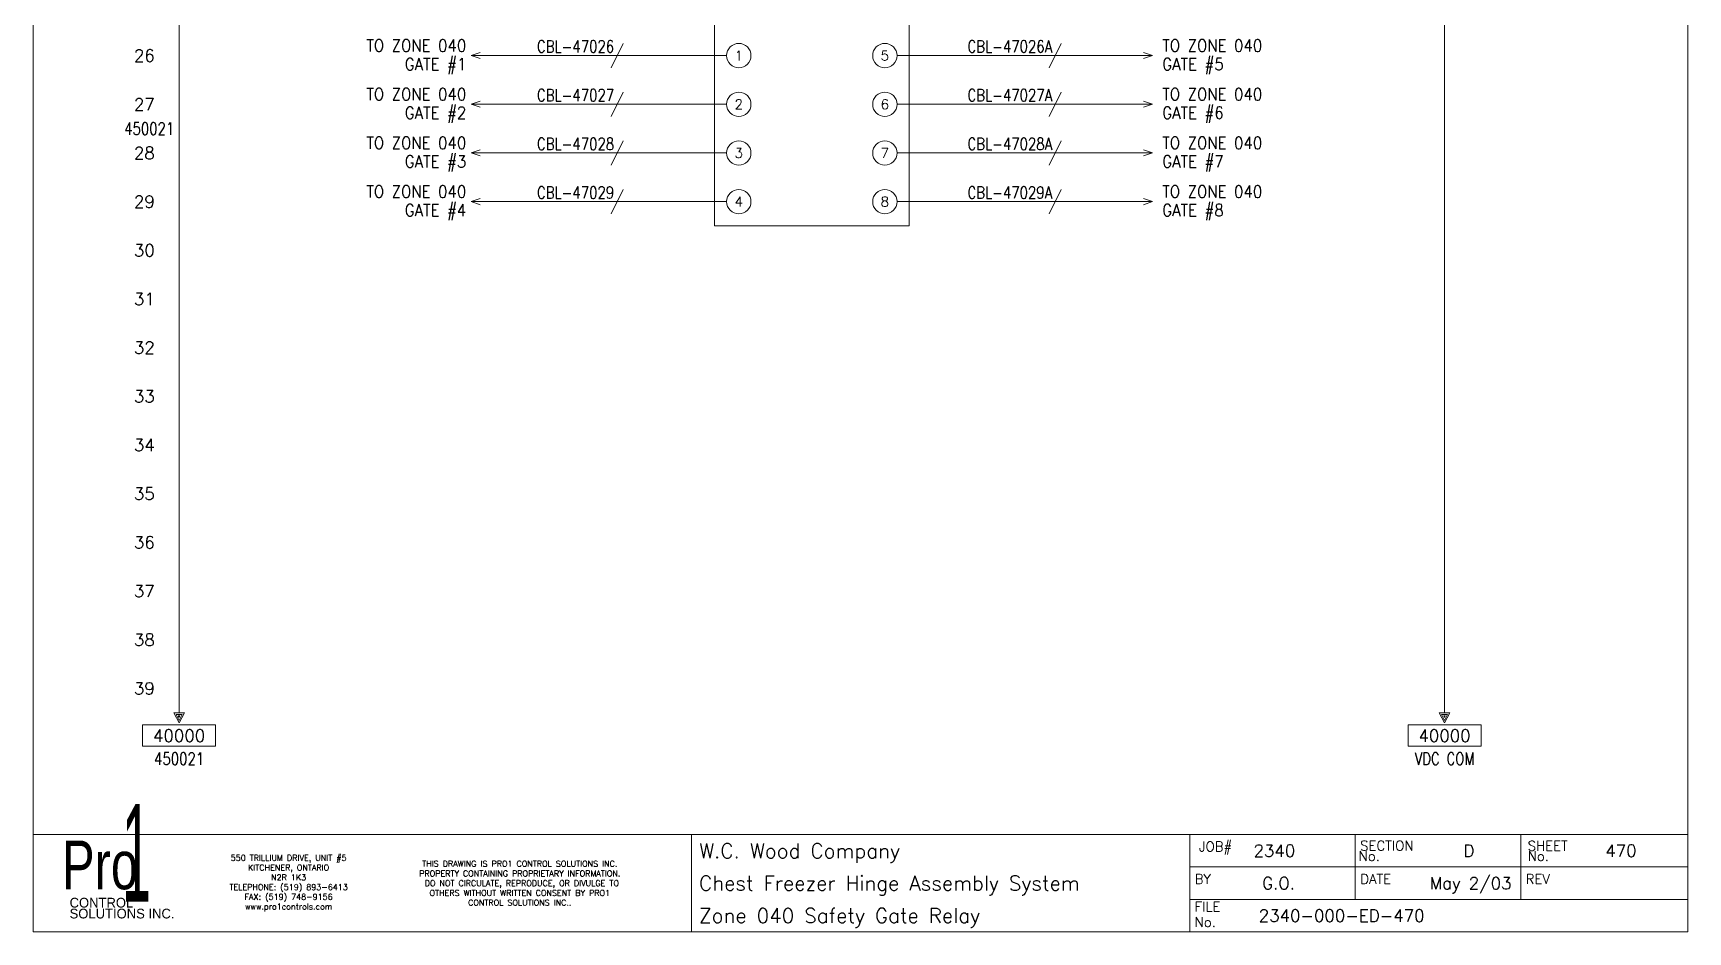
# Model space of a CAD drawing. Header units: inches. Extents: x 0 to 17, y 0 to 23.
# Drawn here: x 0 to 17, y 0 to 9.23 of the extents above; entities that cross this region are included whole.
import ezdxf
from ezdxf.enums import TextEntityAlignment as Align

# ---------------------------------------------------------------- set-up
doc = ezdxf.new("R2010")
doc.units = ezdxf.units.IN
doc.header["$MEASUREMENT"] = 0
doc.layers.get('0').update_dxf_attribs({"lineweight": 5})
for name, color, linetype, lineweight in [('_MULTI_WIRE', 9, 'Continuous', 5), ('BOARDER', 5, 'Continuous', 5), ('DESC', 1, 'Continuous', 5), ('LOC', 252, 'Continuous', 5), ('MISC', 2, 'Continuous', 5), ('SYMS', 7, 'Continuous', 5), ('TAGS', 2, 'Continuous', 5), ('Title_Block_Info', 2, 'Continuous', 5), ('WIRENO', 1, 'Continuous', 5), ('WIRES', 7, 'Continuous', 5), ('XREF', 1, 'Continuous', 5)]:
    doc.layers.add(name, color=color, linetype=linetype, lineweight=lineweight)
doc.styles.add('SIVAN', font='sivan.TTF', dxfattribs={"height": 1})
doc.styles.add('STACCO', font='STAC222N.TTF', dxfattribs={"height": 1})
doc.styles.get("Standard").update_dxf_attribs({"font": 'romans.shx'})
doc.styles.add('WD', font='romans.shx')

# ---------------------------------------------------------------- blocks, each defined once
blk = doc.blocks.new('WD_WNV')
at = {"linetype": 'Continuous', "style": 'WD', "width": 0.8}
blk.add_attdef('WIRENO', text='', height=0.125, dxfattribs=at).set_placement((-0.05, 0), align=Align.MIDDLE_RIGHT)
blk = doc.blocks.new('TB_P')
at = {"color": 5}
blk.add_line((6.764, 0), (6.764, 1), dxfattribs=at)
at = {"color": 5, "linetype": 'Continuous'}
blk.add_line((15.283, 1), (15.283, 0.667), dxfattribs=at)
blk.add_lwpolyline([(0, 0), (17, 0), (17, 23), (0, 23)], close=True, dxfattribs=at)
at = {"layer": 'BOARDER', "linetype": 'Continuous'}
for p, q in [((0, 1), (17, 1)), ((0, 1), (0, 0)), ((11.882, 1), (11.882, 0.667)), ((11.882, 1), (11.882, 0)), ((11.882, 1), (11.882, 0)), ((11.882, 1), (11.882, 0)), ((13.583, 1), (13.583, 0.667)), ((11.882, 0.667), (17, 0.667)), ((13.583, 0.667), (13.583, 0.333)), ((15.283, 0.667), (15.283, 0.333)), ((11.882, 0.333), (17, 0.333))]:
    blk.add_line(p, q, dxfattribs=at)
at = {"color": 5, "char_height": 0.06, "attachment_point": 5, "style": 'WD'}
for s, insert, width in [('550 TRILLIUM DRIVE, UNIT #5\\PKITCHENER, ONTARIO\\PN2R 1K3\\PTELEPHONE: (519) 893-6413\\PFAX: (519) 748-9156\\Pwww.pro1controls.com', (2.625, 0.5), 1.804), ('THIS DRAWING IS PRO1 CONTROL SOLUTIONS INC. PROPERTY CONTAINING PROPRIETARY INFORMATION.  DO NOT CIRCULATE, REPRODUCE, OR DIVULGE TO OTHERS WITHOUT WRITTEN CONSENT BY PRO1 CONTROL SOLUTIONS INC..', (5, 0.5), 2.264)]:
    blk.add_mtext(s, dxfattribs=dict(at, insert=insert, width=width))
at = {"color": 2, "linetype": 'Continuous', "style": 'WD', "flags": 1}
for tag, p in [('REV1_NO', (1.734, 3.29)), ('REV1_BY', (7.303, 3.29)), ('REV1_DATE', (9.562, 3.29)), ('REV2_NO', (1.734, 3.04)), ('REV2_BY', (7.303, 3.04)), ('REV2_DATE', (9.562, 3.04)), ('REV3_NO', (1.734, 2.79)), ('REV3_BY', (7.303, 2.79)), ('REV3_DATE', (9.562, 2.79)), ('REV4_NO', (1.734, 2.54)), ('REV4_BY', (7.303, 2.54)), ('REV4_DATE', (9.562, 2.54)), ('REV5_NO', (1.734, 2.29)), ('REV5_BY', (7.303, 2.29)), ('REV5_DATE', (9.562, 2.29)), ('REV6_NO', (1.734, 2.04)), ('REV6_BY', (7.303, 2.04)), ('REV6_DATE', (9.562, 2.04)), ('REV7_NO', (1.734, 1.79)), ('REV7_BY', (7.303, 1.79)), ('REV7_DATE', (9.562, 1.79)), ('REV8_NO', (1.734, 1.54)), ('REV8_BY', (7.303, 1.54)), ('REV8_DATE', (9.562, 1.54)), ('REV9_NO', (1.734, 1.29)), ('REV9_BY', (7.303, 1.29)), ('REV9_DATE', (9.562, 1.29))]:
    blk.add_attdef(tag, text='', height=0.15, dxfattribs=at).set_placement(p, align=Align.MIDDLE_CENTER)
for tag, p in [('REV1_CHANGE', (2.292, 3.29)), ('REV2_CHANGE', (2.292, 3.04)), ('REV3_CHANGE', (2.292, 2.79)), ('REV4_CHANGE', (2.292, 2.54)), ('REV5_CHANGE', (2.292, 2.29)), ('REV6_CHANGE', (2.292, 2.04)), ('REV7_CHANGE', (2.292, 1.79)), ('REV8_CHANGE', (2.292, 1.54)), ('REV9_CHANGE', (2.292, 1.29))]:
    blk.add_attdef(tag, text='', height=0.15, dxfattribs=at).set_placement(p, align=Align.MIDDLE_LEFT)
at = {"layer": 'BOARDER', "lineweight": 0}
for s, height, style, width, p in [('1', 1, 'SIVAN', 0.4, (1.062, 0.812)), ('Pro', 0.5, 'STACCO', 0.75, (0.688, 0.688))]:
    blk.add_text(s, height=height, dxfattribs=dict(at, style=style, width=width)).set_placement(p, align=Align.MIDDLE_CENTER)
at = {"layer": 'BOARDER', "linetype": 'Continuous', "style": 'WD'}
for s, p in [('JOB#', (11.976, 0.827)), ('SECTION', (13.633, 0.835)), ('SHEET', (15.354, 0.834)), ('No.', (13.617, 0.729)), ('No.', (15.354, 0.729)), ('BY', (11.933, 0.493)), ('DATE', (13.634, 0.493)), ('REV', (15.334, 0.493)), ('FILE', (11.932, 0.21)), ('No.', (11.932, 0.052))]:
    blk.add_text(s, height=0.1, dxfattribs=at).set_placement(p)
at = {"layer": 'BOARDER', "lineweight": 0, "style": 'STACCO'}
for s, p in [('CONTROL', (0.375, 0.3)), ('SOLUTIONS INC.', (0.375, 0.188))]:
    blk.add_text(s, height=0.1, dxfattribs=at).set_placement(p, align=Align.MIDDLE_LEFT)
at = {"layer": 'Title_Block_Info', "ltscale": 0.1}
for tag, p in [('CUSTOMER', (6.842, 0.833)), ('JOB DESCRIPTION LINE', (6.842, 0.5)), ('DRAWING DESCRIPTION', (6.842, 0.167))]:
    blk.add_attdef(tag, text='', height=0.15, dxfattribs=at).set_placement(p, align=Align.MIDDLE_LEFT)
at = {"layer": 'Title_Block_Info', "ltscale": 0.1, "style": 'WD'}
for tag, p in [('JOB #', (12.752, 0.833)), ('SEC. NO.', (14.75, 0.833)), ('SHT. NO.', (16.312, 0.833)), ('NAME', (12.795, 0.5)), ('REV', (16.194, 0.5))]:
    blk.add_attdef(tag, text='', height=0.125, dxfattribs=at).set_placement(p, align=Align.MIDDLE_CENTER)
blk.add_attdef('DATE', text='', height=0.125, dxfattribs=at).set_placement((15.188, 0.5), align=Align.MIDDLE_RIGHT)
blk.add_attdef('FILE NUMBER', text='', height=0.125, dxfattribs=at).set_placement((12.591, 0.167), align=Align.MIDDLE_LEFT)
blk = doc.blocks.new('HMISC_CAT1_JOKAB_TINA 8A')
for p, q in [((-1, 0.094), (-0.625, 0.094)), ((-1, -0.094), (-1, 0.094)), ((-0.625, 0.094), (-0.625, -0.094)), ((0.625, 0.094), (1, 0.094)), ((0.625, -0.094), (0.625, 0.094)), ((1, 0.094), (1, -0.094)), ((-0.625, -0.094), (-1, -0.094)), ((1, -0.094), (0.625, -0.094)), ((-1, -0.406), (-0.625, -0.406)), ((-1, -0.594), (-1, -0.406)), ((-0.625, -0.406), (-0.625, -0.594)), ((0.625, -0.406), (1, -0.406)), ((0.625, -0.594), (0.625, -0.406)), ((1, -0.406), (1, -0.594)), ((-0.625, -0.594), (-1, -0.594)), ((1, -0.594), (0.625, -0.594)), ((-1, -0.906), (-0.625, -0.906)), ((-1, -1.094), (-1, -0.906)), ((-0.625, -0.906), (-0.625, -1.094)), ((0.625, -0.906), (1, -0.906)), ((0.625, -1.094), (0.625, -0.906)), ((1, -0.906), (1, -1.094)), ((-0.625, -1.094), (-1, -1.094)), ((1, -1.094), (0.625, -1.094)), ((-1, -1.406), (-0.625, -1.406)), ((-1, -1.594), (-1, -1.406)), ((-0.625, -1.406), (-0.625, -1.594)), ((0.625, -1.406), (1, -1.406)), ((0.625, -1.594), (0.625, -1.406)), ((1, -1.406), (1, -1.594)), ((-0.625, -1.594), (-1, -1.594)), ((1, -1.594), (0.625, -1.594)), ((-1, -1.906), (-0.625, -1.906)), ((-1, -2.094), (-1, -1.906)), ((-0.625, -1.906), (-0.625, -2.094)), ((0.625, -1.906), (1, -1.906)), ((0.625, -2.094), (0.625, -1.906)), ((1, -1.906), (1, -2.094)), ((-0.625, -2.094), (-1, -2.094)), ((1, -2.094), (0.625, -2.094)), ((-1, -2.406), (-0.625, -2.406)), ((-1, -2.594), (-1, -2.406)), ((-0.625, -2.406), (-0.625, -2.594)), ((0.625, -2.594), (0.625, -2.406)), ((0.625, -2.406), (1, -2.406)), ((1, -2.406), (1, -2.594)), ((-0.625, -2.594), (-1, -2.594)), ((1, -2.594), (0.625, -2.594))]:
    blk.add_line(p, q)
at = {"linetype": 'Continuous'}
blk.add_lwpolyline([(-1, 0.156), (1, 0.156), (1, -4.75), (-1, -4.75)], close=True, dxfattribs=at)
at = {"layer": 'SYMS'}
for centre in [(-0.75, -3), (0.75, -3), (-0.75, -3.5), (0.75, -3.5), (-0.75, -4), (0.75, -4), (-0.75, -4.5), (0.75, -4.5)]:
    blk.add_circle(centre, 0.125, dxfattribs=at)
at = {"linetype": 'Continuous', "char_height": 0.1, "attachment_point": 5}
for s, insert, width in [('1', (-0.813, 0), 0.328), ('+V', (-0.438, 0), 0.32), ('INFO 3', (0.406, 0), 0.32), ('7', (0.812, 0), 0.359), ('2', (-0.813, -0.5), 0.265), ('+SIG', (-0.438, -0.531), 0.32), ('JOKAB\\PTINA 8A', (0, -0.5), 0.531), ('INFO 4', (0.406, -0.5), 0.32), ('8', (0.812, -0.5), 0.359), ('3', (-0.813, -1), 0.32), ('-V', (-0.438, -1), 0.32), ('INFO 5', (0.406, -1), 0.32), ('9', (0.812, -1), 0.359), ('4', (-0.813, -1.5), 0.32), ('-SIG', (-0.438, -1.5), 0.32), ('INFO 6', (0.406, -1.5), 0.32), ('10', (0.812, -1.5), 0.359), ('INFO 1', (-0.438, -2), 0.32), ('INFO 7', (0.406, -2), 0.32), ('5', (-0.813, -2), 0.32), ('11', (0.812, -2), 0.359), ('INFO 2', (-0.438, -2.5), 0.32), ('INFO 8', (0.406, -2.5), 0.32), ('6', (-0.813, -2.5), 0.32), ('12', (0.812, -2.5), 0.359), ('1', (-0.75, -3), 0.32), ('5', (0.75, -3), 0.32), ('2', (-0.75, -3.5), 0.32), ('6', (0.75, -3.5), 0.32), ('3', (-0.75, -4), 0.32), ('7', (0.75, -4), 0.32), ('4', (-0.75, -4.5), 0.32), ('8', (0.75, -4.5), 0.32)]:
    blk.add_mtext(s, dxfattribs=dict(at, insert=insert, width=width))
at = {"style": 'WD'}
for tag, p in [('LOC', (0, 0.969)), ('DESC1', (0, 0.781)), ('DESC2', (0, 0.594)), ('DESC3', (0, 0.406)), ('TAG1', (0, 0.219))]:
    blk.add_attdef(tag, text='', height=0.15, dxfattribs=at).set_placement(p, align=Align.CENTER)
at = {"style": 'WD', "flags": 1}
for tag, p, height in [('X4TERM01', (-1, 0), 0.005), ('X1TERM07', (1, 0), 0.005), ('X4TERM02', (-1, -0.5), 0.005), ('X1TERM08', (1, -0.5), 0.005), ('FAMILY', (0, -0.844), 0.0125), ('X4TERM03', (-1, -1), 0.005), ('MFG', (0, -0.922), 0.0125), ('X1TERM09', (1, -1), 0.005), ('ASSYCODE', (0, -1.078), 0.0125), ('X4TERM04', (-1, -1.5), 0.005), ('X1TERM10', (1, -1.5), 0.005), ('X4TERM05', (-1, -2), 0.005), ('X1TERM11', (1, -2), 0.005), ('X4TERM06', (-1, -2.5), 0.005), ('X1TERM12', (1, -2.5), 0.005), ('X4TERM20', (-0.875, -3), 0.005), ('X1TERM24', (0.875, -3), 0.005), ('X4TERM21', (-0.875, -3.5), 0.005), ('X1TERM25', (0.875, -3.5), 0.005), ('X4TERM22', (-0.875, -4), 0.005), ('X1TERM26', (0.875, -4), 0.005), ('X4TERM23', (-0.875, -4.5), 0.005), ('X1TERM27', (0.875, -4.5), 0.005)]:
    blk.add_attdef(tag, p, '', height=height, dxfattribs=at)
blk.add_attdef('CAT', text='', height=0.156, dxfattribs=at).set_placement((0, -1.688), align=Align.CENTER)
blk = doc.blocks.new('HA2S4')
for p, q in [((-0.055, 0), (0.055, 0)), ((0, -0.102), (-0.055, 0)), ((0.055, 0), (0, -0.102)), ((0.375, -0.125), (-0.375, -0.125)), ((-0.375, -0.125), (-0.375, -0.344)), ((-0.031, -0.016), (0, -0.078)), ((0.031, -0.016), (-0.031, -0.016)), ((-0.008, -0.031), (0, -0.047)), ((0.008, -0.031), (-0.008, -0.031)), ((0, -0.078), (0.031, -0.016)), ((0, -0.047), (0.008, -0.031)), ((0.375, -0.344), (0.375, -0.125)), ((-0.375, -0.344), (0.375, -0.344))]:
    blk.add_line(p, q)
at = {"style": 'WD', "flags": 1}
for tag, p in [('X2TERM01', (0, 0)), ('SIGCODE', (0.088, -0.059))]:
    blk.add_attdef(tag, p, '', height=0.01, dxfattribs=at)
at = {"style": 'WD'}
blk.add_attdef('XREF', text='', height=0.125, dxfattribs=at).set_placement((0, -0.297), align=Align.CENTER)
at = {"style": 'WD', "width": 0.8, "flags": 8}
for tag, p in [('WIRENO', (0, -0.409)), ('DESC1', (0, -0.597))]:
    blk.add_attdef(tag, text='', height=0.125, dxfattribs=at).set_placement(p, align=Align.TOP_CENTER)
blk = doc.blocks.new('HW01')
for p, q in [((0.062, 0.125), (-0.062, -0.125)), ((0.031, 0), (-0.031, 0))]:
    blk.add_line(p, q)
at = {"style": 'WD', "width": 0.7, "flags": 1}
for tag, p in [('INST', (0, 0.357)), ('LOC', (0, 0.188)), ('DESC1', (0, -0.456)), ('XREF', (0, -0.3)), ('DESC2', (0, -0.613))]:
    blk.add_attdef(tag, text='', height=0.125, dxfattribs=at).set_placement(p, align=Align.CENTER)
at = {"style": 'WD', "width": 0.8}
blk.add_attdef('TAG1', text='', height=0.125, dxfattribs=at).set_placement((-0.031, 0.031), align=Align.RIGHT)
at = {"style": 'WD', "flags": 1}
for tag, p in [('X4TERM01', (-0.031, 0)), ('X1TERM01', (0.031, 0))]:
    blk.add_attdef(tag, p, '', height=0.01, dxfattribs=at)
at = {"linetype": 'Continuous', "style": 'WD', "flags": 9}
blk.add_attdef('ASSYCODE', text='', height=0.01, dxfattribs=at).set_placement((0.029, 0.042), align=Align.CENTER)
at = {"style": 'WD'}
for tag, p in [('X2LINK', (0, 0.125)), ('X8LINK', (0, -0.125))]:
    blk.add_attdef(tag, p, '', height=0.01, dxfattribs=at)
at = {"style": 'WD', "flags": 9}
blk.add_attdef('FAMILY', text='', height=0.01, dxfattribs=at).set_placement((0.023, 0.118), align=Align.CENTER)
at = {"style": 'WD', "width": 0.8}
blk.add_attdef('RATING1', (0.094, 0.031), '', height=0.125, dxfattribs=at)
at = {"style": 'WD', "width": 0.8, "flags": 1}
blk.add_attdef('MFG', text='', height=0.0938, dxfattribs=at).set_placement((-0.125, -0.031), align=Align.TOP_RIGHT)
blk.add_attdef('CAT', text='', height=0.0938, dxfattribs=at).set_placement((0.031, -0.031), align=Align.TOP_LEFT)
blk = doc.blocks.new('HA1X1')
for p, q in [((-0.09375, 0.03125), (0, 0)), ((0, 0), (-0.09375, -0.03125))]:
    blk.add_line(p, q)
at = {"style": 'WD', "flags": 1}
blk.add_attdef('X4TERM01', (0, 0), '', height=0.01, dxfattribs=at)
at = {"style": 'WD', "width": 0.9}
blk.add_attdef('DESC1', (0.1, 0.0406), '', height=0.125, dxfattribs=at)
blk.add_attdef('DESC2', text='', height=0.125, dxfattribs=at).set_placement((0.1, -0.025), align=Align.TOP_LEFT)
blk = doc.blocks.new('HA1X3')
for p, q in [((0, 0), (0.09375, 0.03125)), ((0.09375, -0.03125), (0, 0))]:
    blk.add_line(p, q)
at = {"style": 'WD', "width": 0.9}
blk.add_attdef('DESC1', text='', height=0.125, dxfattribs=at).set_placement((-0.05, 0.0406), align=Align.RIGHT)
at = {"style": 'WD', "flags": 1}
blk.add_attdef('X1TERM01', (0, 0), '', height=0.01, dxfattribs=at)
at = {"style": 'WD', "width": 0.9}
blk.add_attdef('DESC2', text='', height=0.125, dxfattribs=at).set_placement((-0.05, -0.025), align=Align.TOP_RIGHT)

msp = doc.modelspace()

# ---------------------------------------------------------------- linework, layer by layer
at = {"layer": '_MULTI_WIRE'}
for p, q in [((5.969, 9), (4.5, 9)), ((7.125, 9), (6.031, 9)), ((8.875, 9), (10.469, 9)), ((10.531, 9), (11.5, 9)), ((5.969, 8.5), (4.5, 8.5)), ((7.125, 8.5), (6.031, 8.5)), ((8.875, 8.5), (10.469, 8.5)), ((10.531, 8.5), (11.5, 8.5)), ((5.969, 8), (4.5, 8)), ((7.125, 8), (6.031, 8)), ((8.875, 8), (10.469, 8)), ((10.531, 8), (11.5, 8)), ((5.969, 7.5), (4.5, 7.5)), ((7.125, 7.5), (6.031, 7.5)), ((8.875, 7.5), (10.469, 7.5)), ((10.531, 7.5), (11.5, 7.5))]:
    msp.add_line(p, q, dxfattribs=at)
at = {"layer": 'WIRES'}
for p, q in [((1.5, 22.25), (1.5, 2.25)), ((14.5, 20.938), (14.5, 2.25))]:
    msp.add_line(p, q, dxfattribs=at)

# ---------------------------------------------------------------- block references
ref = msp.add_blockref('TB_P', (0, 0))
ref.add_attrib('CUSTOMER', 'W.C. Wood Company', dxfattribs={"layer": 'MISC', "ltscale": 0.1, "height": 0.15}).set_placement((6.842, 0.833), align=Align.MIDDLE_LEFT)
ref.add_attrib('JOB DESCRIPTION LINE', 'Chest Freezer Hinge Assembly System', dxfattribs={"layer": 'MISC', "ltscale": 0.1, "height": 0.15}).set_placement((6.842, 0.5), align=Align.MIDDLE_LEFT)
ref.add_attrib('DRAWING DESCRIPTION', 'Zone 040 Safety Gate Relay', dxfattribs={"layer": 'MISC', "ltscale": 0.1, "height": 0.15}).set_placement((6.842, 0.167), align=Align.MIDDLE_LEFT)
ref.add_attrib('JOB #', '2340', dxfattribs={"layer": 'MISC', "ltscale": 0.1, "height": 0.125, "style": 'WD'}).set_placement((12.752, 0.833), align=Align.MIDDLE_CENTER)
ref.add_attrib('SEC. NO.', 'D', dxfattribs={"layer": 'MISC', "ltscale": 0.1, "height": 0.125, "style": 'WD'}).set_placement((14.75, 0.833), align=Align.MIDDLE_CENTER)
ref.add_attrib('SHT. NO.', '470', dxfattribs={"layer": 'MISC', "ltscale": 0.1, "height": 0.125, "style": 'WD'}).set_placement((16.312, 0.833), align=Align.MIDDLE_CENTER)
ref.add_attrib('FILE NUMBER', '2340-000-ED-470', dxfattribs={"layer": 'MISC', "ltscale": 0.1, "height": 0.125, "style": 'WD'}).set_placement((12.591, 0.167), align=Align.MIDDLE_LEFT)
ref.add_attrib('NAME', 'G.O.', dxfattribs={"layer": 'MISC', "ltscale": 0.1, "height": 0.125, "style": 'WD'}).set_placement((12.795, 0.5), align=Align.MIDDLE_CENTER)
ref.add_attrib('DATE', 'May 2/03', dxfattribs={"layer": 'MISC', "ltscale": 0.1, "height": 0.125, "style": 'WD'}).set_placement((15.188, 0.5), align=Align.MIDDLE_RIGHT)
at = {"layer": 'SYMS'}
ref = msp.add_blockref('HMISC_CAT1_JOKAB_TINA 8A', (8, 12), dxfattribs=at)
ref.add_attrib('DESC2', 'SAFETY GATE', dxfattribs={"layer": 'DESC', "height": 0.15, "style": 'WD'}).set_placement((8, 12.594), align=Align.CENTER)
ref.add_attrib('TAG1', 'MP-47020', dxfattribs={"layer": 'TAGS', "height": 0.15, "style": 'WD'}).set_placement((8, 12.219), align=Align.CENTER)
ref.add_attrib('DESC3', 'RELAY', dxfattribs={"layer": 'DESC', "height": 0.15, "style": 'WD'}).set_placement((8, 12.406), align=Align.CENTER)
ref.add_attrib('DESC1', 'ZONE 040', dxfattribs={"layer": 'DESC', "height": 0.15, "style": 'WD'}).set_placement((8, 12.781), align=Align.CENTER)
ref.add_attrib('LOC', 'ZONE040', dxfattribs={"layer": 'LOC', "height": 0.15, "style": 'WD'}).set_placement((8, 12.969), align=Align.CENTER)
ref = msp.add_blockref('HA1X3', (4.5, 9), dxfattribs=at)
ref.add_attrib('DESC2', 'GATE #1', dxfattribs={"layer": 'DESC', "height": 0.125, "style": 'WD', "width": 0.9}).set_placement((4.45, 8.975), align=Align.TOP_RIGHT)
ref.add_attrib('DESC1', 'TO ZONE 040', dxfattribs={"layer": 'DESC', "height": 0.125, "style": 'WD', "width": 0.9}).set_placement((4.45, 9.041), align=Align.RIGHT)
ref = msp.add_blockref('HW01', (6, 9), dxfattribs=at)
ref.add_attrib('TAG1', 'CBL-47026', dxfattribs={"layer": 'TAGS', "height": 0.125, "style": 'WD', "width": 0.8}).set_placement((5.969, 9.031), align=Align.RIGHT)
ref = msp.add_blockref('HW01', (10.5, 9), dxfattribs=at)
ref.add_attrib('TAG1', 'CBL-47026A', dxfattribs={"layer": 'TAGS', "height": 0.125, "style": 'WD', "width": 0.8}).set_placement((10.469, 9.031), align=Align.RIGHT)
ref = msp.add_blockref('HA1X1', (11.5, 9), dxfattribs=at)
ref.add_attrib('DESC1', 'TO ZONE 040', (11.6, 9.041), dxfattribs={"layer": 'DESC', "height": 0.125, "style": 'WD', "width": 0.9})
ref.add_attrib('DESC2', 'GATE #5', dxfattribs={"layer": 'DESC', "height": 0.125, "style": 'WD', "width": 0.9}).set_placement((11.6, 8.975), align=Align.TOP_LEFT)
ref = msp.add_blockref('HA1X3', (4.5, 8.5), dxfattribs=at)
ref.add_attrib('DESC2', 'GATE #2', dxfattribs={"layer": 'DESC', "height": 0.125, "style": 'WD', "width": 0.9}).set_placement((4.45, 8.475), align=Align.TOP_RIGHT)
ref.add_attrib('DESC1', 'TO ZONE 040', dxfattribs={"layer": 'DESC', "height": 0.125, "style": 'WD', "width": 0.9}).set_placement((4.45, 8.541), align=Align.RIGHT)
ref = msp.add_blockref('HW01', (6, 8.5), dxfattribs=at)
ref.add_attrib('TAG1', 'CBL-47027', dxfattribs={"layer": 'TAGS', "height": 0.125, "style": 'WD', "width": 0.8}).set_placement((5.969, 8.531), align=Align.RIGHT)
ref = msp.add_blockref('HW01', (10.5, 8.5), dxfattribs=at)
ref.add_attrib('TAG1', 'CBL-47027A', dxfattribs={"layer": 'TAGS', "height": 0.125, "style": 'WD', "width": 0.8}).set_placement((10.469, 8.531), align=Align.RIGHT)
ref = msp.add_blockref('HA1X1', (11.5, 8.5), dxfattribs=at)
ref.add_attrib('DESC1', 'TO ZONE 040', (11.6, 8.541), dxfattribs={"layer": 'DESC', "height": 0.125, "style": 'WD', "width": 0.9})
ref.add_attrib('DESC2', 'GATE #6', dxfattribs={"layer": 'DESC', "height": 0.125, "style": 'WD', "width": 0.9}).set_placement((11.6, 8.475), align=Align.TOP_LEFT)
ref = msp.add_blockref('HA1X3', (4.5, 8), dxfattribs=at)
ref.add_attrib('DESC2', 'GATE #3', dxfattribs={"layer": 'DESC', "height": 0.125, "style": 'WD', "width": 0.9}).set_placement((4.45, 7.975), align=Align.TOP_RIGHT)
ref.add_attrib('DESC1', 'TO ZONE 040', dxfattribs={"layer": 'DESC', "height": 0.125, "style": 'WD', "width": 0.9}).set_placement((4.45, 8.041), align=Align.RIGHT)
ref = msp.add_blockref('HA1X1', (11.5, 8), dxfattribs=at)
ref.add_attrib('DESC1', 'TO ZONE 040', (11.6, 8.041), dxfattribs={"layer": 'DESC', "height": 0.125, "style": 'WD', "width": 0.9})
ref.add_attrib('DESC2', 'GATE #7', dxfattribs={"layer": 'DESC', "height": 0.125, "style": 'WD', "width": 0.9}).set_placement((11.6, 7.975), align=Align.TOP_LEFT)
ref = msp.add_blockref('HW01', (6, 8), dxfattribs=at)
ref.add_attrib('TAG1', 'CBL-47028', dxfattribs={"layer": 'TAGS', "height": 0.125, "style": 'WD', "width": 0.8}).set_placement((5.969, 8.031), align=Align.RIGHT)
ref = msp.add_blockref('HW01', (10.5, 8), dxfattribs=at)
ref.add_attrib('TAG1', 'CBL-47028A', dxfattribs={"layer": 'TAGS', "height": 0.125, "style": 'WD', "width": 0.8}).set_placement((10.469, 8.031), align=Align.RIGHT)
ref = msp.add_blockref('HA1X3', (4.5, 7.5), dxfattribs=at)
ref.add_attrib('DESC2', 'GATE #4', dxfattribs={"layer": 'DESC', "height": 0.125, "style": 'WD', "width": 0.9}).set_placement((4.45, 7.475), align=Align.TOP_RIGHT)
ref.add_attrib('DESC1', 'TO ZONE 040', dxfattribs={"layer": 'DESC', "height": 0.125, "style": 'WD', "width": 0.9}).set_placement((4.45, 7.541), align=Align.RIGHT)
ref = msp.add_blockref('HW01', (6, 7.5), dxfattribs=at)
ref.add_attrib('TAG1', 'CBL-47029', dxfattribs={"layer": 'TAGS', "height": 0.125, "style": 'WD', "width": 0.8}).set_placement((5.969, 7.531), align=Align.RIGHT)
ref = msp.add_blockref('HW01', (10.5, 7.5), dxfattribs=at)
ref.add_attrib('TAG1', 'CBL-47029A', dxfattribs={"layer": 'TAGS', "height": 0.125, "style": 'WD', "width": 0.8}).set_placement((10.469, 7.531), align=Align.RIGHT)
ref = msp.add_blockref('HA1X1', (11.5, 7.5), dxfattribs=at)
ref.add_attrib('DESC1', 'TO ZONE 040', (11.6, 7.541), dxfattribs={"layer": 'DESC', "height": 0.125, "style": 'WD', "width": 0.9})
ref.add_attrib('DESC2', 'GATE #8', dxfattribs={"layer": 'DESC', "height": 0.125, "style": 'WD', "width": 0.9}).set_placement((11.6, 7.475), align=Align.TOP_LEFT)
ref = msp.add_blockref('HA2S4', (1.5, 2.25), dxfattribs=at)
ref.add_attrib('XREF', '40000', dxfattribs={"layer": 'XREF', "height": 0.125, "style": 'WD'}).set_placement((1.5, 1.953), align=Align.CENTER)
ref.add_attrib('WIRENO', '450021', dxfattribs={"layer": 'WIRENO', "height": 0.125, "style": 'WD', "width": 0.8, "flags": 8}).set_placement((1.5, 1.841), align=Align.TOP_CENTER)
ref = msp.add_blockref('HA2S4', (14.5, 2.25), dxfattribs=at)
ref.add_attrib('XREF', '40000', dxfattribs={"layer": 'XREF', "height": 0.125, "style": 'WD'}).set_placement((14.5, 1.953), align=Align.CENTER)
ref.add_attrib('WIRENO', 'VDC COM', dxfattribs={"layer": 'WIRENO', "height": 0.125, "style": 'WD', "width": 0.8, "flags": 8}).set_placement((14.5, 1.841), align=Align.TOP_CENTER)
at = {"layer": 'WIRENO'}
ref = msp.add_blockref('WD_WNV', (1.5, 8.25), dxfattribs=at)
ref.add_attrib('WIRENO', '450021', dxfattribs={"linetype": 'Continuous', "height": 0.125, "style": 'WD', "width": 0.8}).set_placement((1.45, 8.25), align=Align.MIDDLE_RIGHT)

# ---------------------------------------------------------------- texts
at = {"layer": 'SYMS', "color": 2, "style": 'WD'}
for s, p in [('26', (1.25, 9)), ('27', (1.25, 8.5)), ('28', (1.25, 8)), ('29', (1.25, 7.5)), ('30', (1.25, 7)), ('31', (1.25, 6.5)), ('32', (1.25, 6)), ('33', (1.25, 5.5)), ('34', (1.25, 5)), ('35', (1.25, 4.5)), ('36', (1.25, 4)), ('37', (1.25, 3.5)), ('38', (1.25, 3)), ('39', (1.25, 2.5))]:
    msp.add_text(s, height=0.125, dxfattribs=at).set_placement(p, align=Align.MIDDLE_RIGHT)

doc.saveas('drawing.dxf')
